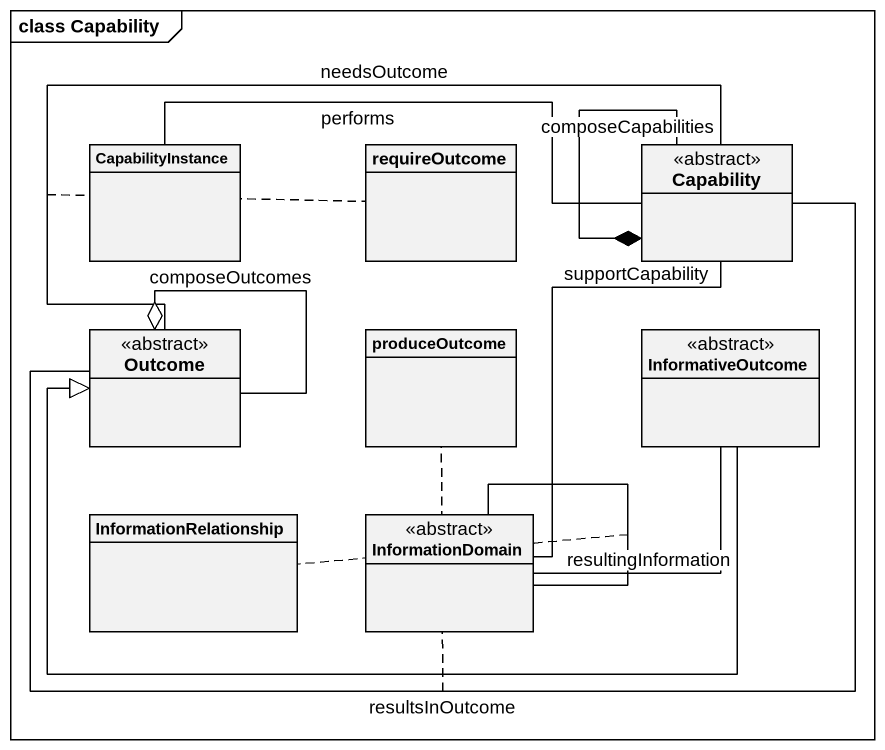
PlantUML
@startuml
mainframe class Capability
hide circle
hide empty members
class CapabilityInstance
class requireOutcome
class Capability <<abstract>>
class Outcome <<abstract>>
class produceOutcome
class InformativeOutcome <<abstract>>
class InformationRelationship
class InformationDomain <<abstract>>
CapabilityInstance -right- Capability : performs
Capability --* Capability : composeCapabilities
Capability -left- Outcome : resultsInOutcome
(Capability, Outcome) .. produceOutcome
Capability -left- Outcome : needsOutcome
(Capability, Outcome) .. requireOutcome
Outcome --o Outcome : composeOutcomes
InformativeOutcome -left-|> Outcome
InformativeOutcome -- InformationDomain : resultingInformation
InformationDomain -up- Capability : supportCapability
InformationDomain -- InformationDomain
(InformationDomain, InformationDomain) .. InformationRelationship
@enduml
